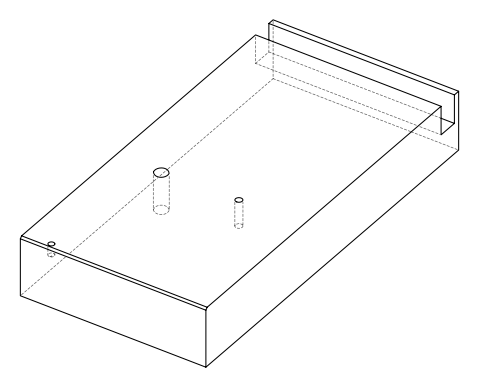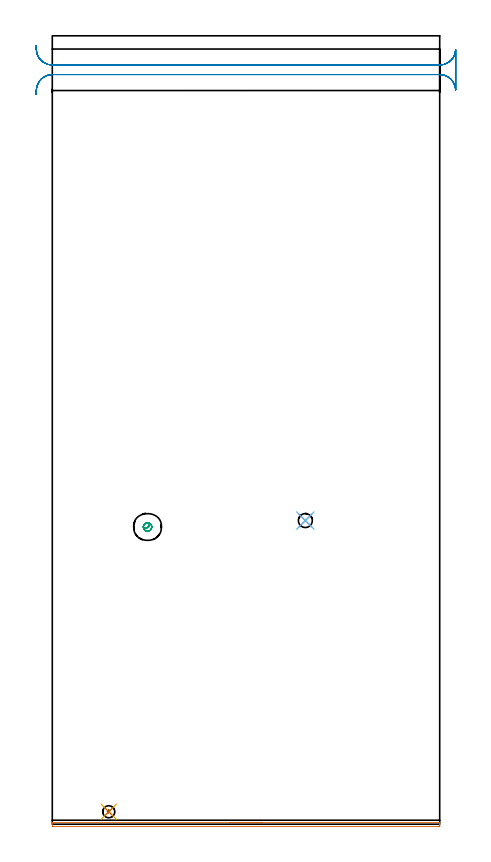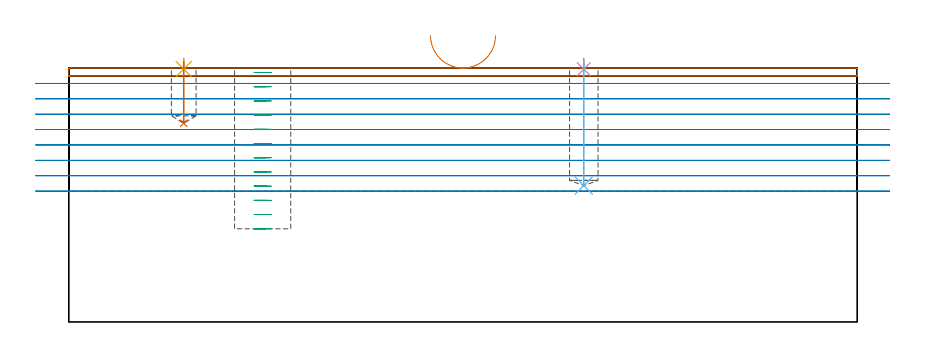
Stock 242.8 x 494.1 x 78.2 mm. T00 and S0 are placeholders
(PLAN: 7 operations, 5 tool changes, 13.1 min)
(1 AREA_MILL | FG_CHAMFER_SURFACE | UGT0205_001 | 2.1 min | 759 mm3)
(2 MILL_RECTANGULAR_SLOT | SLOT_RECTANGULAR | UGT0201_094 | Follow Part, ap 5, ae 75% | 9.36 min | 239897 mm3)
(3 MILL_BLIND_HOLE_FROM_SOLID_MATERIAL | STEP1POCKET | NXT0201_011 | Spiral | 1.33 min | 11298 mm3)
(4 SPOT_DRILL | STEP1POCKET_1 | NXT0321_9005460120000 | 0.03 min | 316 mm3)
(5 SPOT_DRILL_1 | STEP1POCKET_2 | NXT0321_9005460120000 | 0.03 min | 171 mm3)
(6 DRILL_BLIND_HOLE_INTO_CENTER | STEP1POCKET_1 | NXT0301_059 | 0.15 min | 1945 mm3)
(7 DRILL_BLIND_HOLE_INTO_CENTER_1 | STEP1POCKET_2 | UGT0301_195 | 0.08 min | 691 mm3)
(TOOL UGT0205_001 | Chamfer Mill 20 x 3 x 45 deg. | D20 FL50 Z2)
(TOOL UGT0201_094 | End mill 20 mm | D20 FL38 Z4)
(TOOL NXT0201_011 | ENDMILL 12mm [2P460-1200-NA 1630] | D12 FL38 Z6)
(TOOL NXT0321_9005460120000 | NC Spot Drill, 142deg, 12mm, Carbide, Uncoated | D12 PA142 FL30 Z2)
(TOOL NXT0301_059 | Carbide Drill 8.8mm [860.1-0880-026A1-MM 2214] | D8.8 PA140 FL47 Z2)
(TOOL UGT0301_195 | Twist Drill 7.6 mm | D7.6 PA118 FL73 Z2)
(OP 1 AREA_MILL)
G17 G21 G94 G90
T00 M6
G54
G17 G0 G90 X111.4 Y1. S1061 M3
G43 Z88.2 H0
G94 G1 X111.438 Z87.328 F250.
X111.552 Z86.463
X111.741 Z85.612
X112.003 Z84.78
X112.337 Z83.974
X112.74 Z83.2
X113.208 Z82.464
X113.74 Z81.772
X114.329 Z81.129
X114.972 Z80.54
X115.664 Z80.008
X116.4 Z79.54
X117.174 Z79.137
X117.98 Z78.803
X118.812 Z78.541
X119.664 Z78.352
X120.528 Z78.238
X121.4 Z78.2
X242.653
X242.79 Y0.998 Z78.188
X242.798 Y0.878 Z78.07
X242.8 Y0.753 Z77.952
Y0.047 Z77.247
Y-0.547 Z76.652
Y-1.126 Z76.07
Y-1.415 Z75.782
X242.797 Y-1.491 Z75.705
X242.653 Y-1.497 Z75.703
X242.462 Y-1.5 Z75.7
X0.337
X0.147 Y-1.497 Z75.703
X0.003 Y-1.491 Z75.705
X0. Y-1.415 Z75.782
Y0.753 Z77.952
X0.002 Y0.878 Z78.07
X0.01 Y0.998 Z78.188
X0.147 Y1. Z78.2
X121.4
X122.272 Z78.238
X123.136 Z78.352
X123.988 Z78.541
X124.82 Z78.803
X125.626 Z79.137
X126.4 Z79.54
X127.136 Z80.008
X127.828 Z80.54
X128.471 Z81.129
X129.06 Z81.772
X129.592 Z82.464
X130.06 Z83.2
X130.463 Z83.974
X130.797 Z84.78
X131.059 Z85.612
X131.248 Z86.463
X131.362 Z87.328
X131.4 Z88.2
M5
M2
(OP 2 MILL_RECTANGULAR_SLOT)
G17 G21 G94 G90
T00 M6
G54
G17 G0 G90 X-10.202 Y457.583 S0 M3
G43 Z88.2 H0
Z73.462
G94 G1 X-9.97 Y460.574 F250.
G2 X0. Y469.8 R10. F500.
G1 X242.8
G2 X252.79 Y460.247 R10.
G1 Y485.353
G2 X242.8 Y475.8 R10.
G1 X0.
G2 X-9.97 Y485.026 R10.
G1 X-10.202 Y488.017 F250.
G0 Y457.583 Z68.725
G1 X-9.97 Y460.574
G2 X0. Y469.8 R10. F500.
G1 X242.8
G2 X252.79 Y460.247 R10.
G1 Y485.353
G2 X242.8 Y475.8 R10.
G1 X0.
G2 X-9.97 Y485.026 R10.
G1 X-10.202 Y488.017 F250.
G0 Y457.583 Z63.987
G1 X-9.97 Y460.574
G2 X0. Y469.8 R10. F500.
G1 X242.8
G2 X252.79 Y460.247 R10.
G1 Y485.353
G2 X242.8 Y475.8 R10.
G1 X0.
G2 X-9.97 Y485.026 R10.
G1 X-10.202 Y488.017 F250.
G0 Y457.583 Z59.25
G1 X-9.97 Y460.574
G2 X0. Y469.8 R10. F500.
G1 X242.8
G2 X252.79 Y460.247 R10.
G1 Y485.353
G2 X242.8 Y475.8 R10.
G1 X0.
G2 X-9.97 Y485.026 R10.
G1 X-10.202 Y488.017 F250.
G0 Y457.583 Z54.512
G1 X-9.97 Y460.574
G2 X0. Y469.8 R10. F500.
G1 X242.8
G2 X252.79 Y460.247 R10.
G1 Y485.353
G2 X242.8 Y475.8 R10.
G1 X0.
G2 X-9.97 Y485.026 R10.
G1 X-10.202 Y488.017 F250.
G0 Y457.583 Z49.775
G1 X-9.97 Y460.574
G2 X0. Y469.8 R10. F500.
G1 X242.8
G2 X252.79 Y460.247 R10.
G1 Y485.353
G2 X242.8 Y475.8 R10.
G1 X0.
G2 X-9.97 Y485.026 R10.
G1 X-10.202 Y488.017 F250.
G0 Y457.583 Z45.037
G1 X-9.97 Y460.574
G2 X0. Y469.8 R10. F500.
G1 X242.8
G2 X252.79 Y460.247 R10.
G1 Y485.353
G2 X242.8 Y475.8 R10.
G1 X0.
G2 X-9.97 Y485.026 R10.
G1 X-10.202 Y488.017 F250.
G0 Y457.583 Z40.3
G1 X-9.97 Y460.574
G2 X0. Y469.8 R10. F500.
G1 X242.8
G2 X252.79 Y460.247 R10.
G1 Y485.353
G2 X242.8 Y475.8 R10.
G1 X0.
G2 X-9.97 Y485.026 R10.
G1 X-10.202 Y488.017 F250.
G0 Z88.2
M5
M2
(OP 3 MILL_BLIND_HOLE_FROM_SOLID_MATERIAL)
G17 G21 G94 G90
T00 M6
G54
G17 G0 G90 X59.7 Y186.3 S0 M3
G43 Z88.2 H1
Z76.825
G94 G3 X60.114 Y188.536 R1.156 F250.
X57.226 Y187.25 R2.236
X58.75 Y183.826 R2.65
X57.226 Y187.25 R-2.65
X57.988 Y185.538 R1.325
X59.7 Y186.3 R1.325
G0 Z72.45
G3 X60.114 Y188.536 R1.156
X57.226 Y187.25 R2.236
X58.75 Y183.826 R2.65
X57.226 Y187.25 R-2.65
X57.988 Y185.538 R1.325
X59.7 Y186.3 R1.325
G0 Z68.075
G3 X60.114 Y188.536 R1.156
X57.226 Y187.25 R2.236
X58.75 Y183.826 R2.65
X57.226 Y187.25 R-2.65
X57.988 Y185.538 R1.325
X59.7 Y186.3 R1.325
G0 Z63.7
G3 X60.114 Y188.536 R1.156
X57.226 Y187.25 R2.236
X58.75 Y183.826 R2.65
X57.226 Y187.25 R-2.65
X57.988 Y185.538 R1.325
X59.7 Y186.3 R1.325
G0 Z59.325
G3 X60.114 Y188.536 R1.156
X57.226 Y187.25 R2.236
X58.75 Y183.826 R2.65
X57.226 Y187.25 R-2.65
X57.988 Y185.538 R1.325
X59.7 Y186.3 R1.325
G0 Z54.95
G3 X60.114 Y188.536 R1.156
X57.226 Y187.25 R2.236
X58.75 Y183.826 R2.65
X57.226 Y187.25 R-2.65
X57.988 Y185.538 R1.325
X59.7 Y186.3 R1.325
G0 Z50.575
G3 X60.114 Y188.536 R1.156
X57.226 Y187.25 R2.236
X58.75 Y183.826 R2.65
X57.226 Y187.25 R-2.65
X57.988 Y185.538 R1.325
X59.7 Y186.3 R1.325
G0 Z46.2
G3 X60.114 Y188.536 R1.156
X57.226 Y187.25 R2.236
X58.75 Y183.826 R2.65
X57.226 Y187.25 R-2.65
X57.988 Y185.538 R1.325
X59.7 Y186.3 R1.325
G0 Z41.825
G3 X60.114 Y188.536 R1.156
X57.226 Y187.25 R2.236
X58.75 Y183.826 R2.65
X57.226 Y187.25 R-2.65
X57.988 Y185.538 R1.325
X59.7 Y186.3 R1.325
G0 Z37.45
G3 X60.114 Y188.536 R1.156
X57.226 Y187.25 R2.236
X58.75 Y183.826 R2.65
X57.226 Y187.25 R-2.65
X57.988 Y185.538 R1.325
X59.7 Y186.3 R1.325
G0 Z33.075
G3 X60.114 Y188.536 R1.156
X57.226 Y187.25 R2.236
X58.75 Y183.826 R2.65
X57.226 Y187.25 R-2.65
X57.988 Y185.538 R1.325
X59.7 Y186.3 R1.325
G0 Z28.7
G3 X60.114 Y188.536 R1.156
X57.226 Y187.25 R2.236
X58.75 Y183.826 R2.65
X57.226 Y187.25 R-2.65
X57.988 Y185.538 R1.325
X59.7 Y186.3 R1.325
G0 Z88.2
M5
M2
(OP 4 SPOT_DRILL)
G17 G21 G94 G90
T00 M6
G54
G17 G0 G90 X158.6 Y190.3 S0 M3
G43 Z88.2 H0
G94 G81 G98 Z77.821 F250. R81.2
G80
M5
M2
(OP 5 SPOT_DRILL_1)
G17 G21 G94 G90
T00 M6
G54
G17 G0 G90 X35.4 Y7.8 S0 M3
G43 Z88.2 H0
G94 G81 G98 Z77.873 F250. R81.2
G80
M5
M2
(OP 6 DRILL_BLIND_HOLE_INTO_CENTER)
G17 G21 G94 G90
T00 M6
G54
G17 G0 G90 X158.6 Y190.3 S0 M3
G43 Z88.2 H1
G94 G81 G98 Z42. F250. R80.2
G80
M5
M2
(OP 7 DRILL_BLIND_HOLE_INTO_CENTER_1)
G17 G21 G94 G90
T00 M6
G54
G17 G0 G90 X35.4 Y7.8 S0 M3
G43 Z88.2 H0
G94 G81 G98 Z61.2 F250. R80.2
G80
M5
M2
